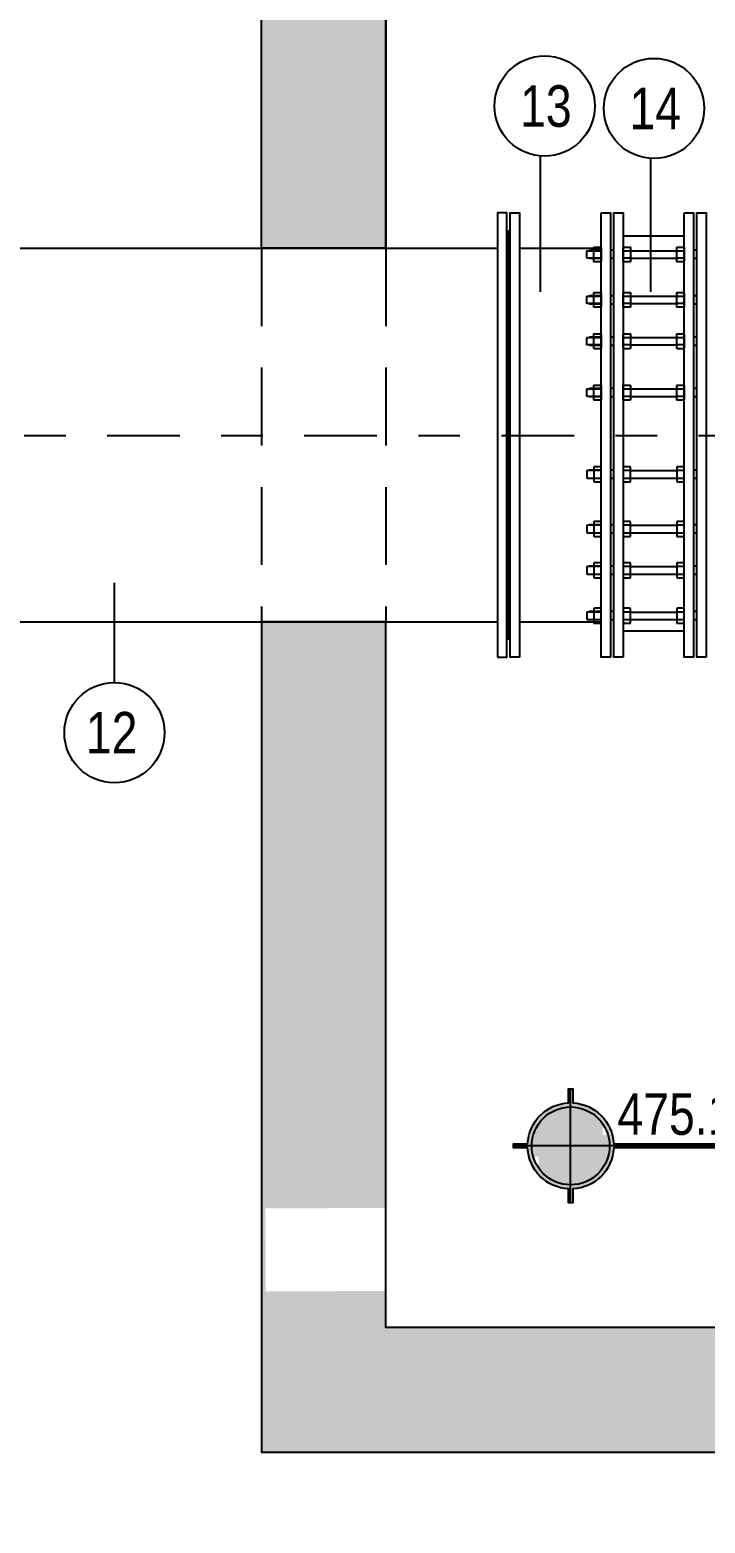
# Model space of a CAD drawing. Header units: feet. Extents: x 0 to 285374, y 0 to 9111566.
# Drawn here: x 285107.81 to 285109.437, y 9111369.358 to 9111372.955 of the extents above; entities that cross this region are included whole.
import ezdxf
from ezdxf import colors
from ezdxf.entities.mleader import LeaderData, LeaderLine
from ezdxf.enums import TextEntityAlignment as Align
from ezdxf.math import Vec2, Vec3

# ---------------------------------------------------------------- set-up
doc = ezdxf.new("R2010")
doc.units = ezdxf.units.FT
doc.header["$MEASUREMENT"] = 0
doc.linetypes.add('DASHDOT', pattern=[1, 0.5, -0.25, 0, -0.25])
doc.linetypes.add('HIDDEN', pattern=[0.375, 0.25, -0.125])
doc.layers.get('0').update_dxf_attribs({"linetype": 'CONTINUOUS'})
for name, color, linetype in [('01PROJ', 1, 'HIDDEN'), ('A-NIVEIS', 1, 'CONTINUOUS'), ('A-TEXTO', 2, 'CONTINUOUS'), ('EIXO', 1, 'DASHDOT'), ('H-SA-CONTORNO', 2, 'CONTINUOUS'), ('H-SA-ESTRUTURA (CORTE)', 5, 'CONTINUOUS'), ('H-SA-HTC CONCRETO', 253, 'CONTINUOUS'), ('H-SA-TEXTO', 2, 'CONTINUOUS'), ('INDIC', 2, 'CONTINUOUS'), ('Top View-Ferro Fundido - JGS - K7(Esgoto)', 7, 'CONTINUOUS')]:
    doc.layers.add(name, color=color, linetype=linetype)
doc.styles.add('EGC_Arial_2.0mm', font='arial.ttf', dxfattribs={"width": 0.8, "height": 2})

# ---------------------------------------------------------------- blocks, each defined once
blk = doc.blocks.new('*U1244')
at = {"true_color": 0xffffff}
h = blk.add_hatch(color=7, dxfattribs=at)
h.dxf.hatch_style = 1
edge = h.paths.add_edge_path()
edge.add_arc((0, 0), 2.075, 92.76231, 177.23769, ccw=False)
edge.add_line((-0.1, 2.073), (-0.1, 2.75))
edge.add_line((-0.1, 2.75), (0.1, 2.75))
edge.add_line((0.1, 2.75), (0.1, 2.073))
edge.add_arc((0, 0), 2.075, 2.76231, 87.23769, ccw=False)
edge.add_line((2.073, 0.1), (9.088, 0.1))
edge.add_line((9.088, 0.1), (9.088, -0.1))
edge.add_line((9.088, -0.1), (2.073, -0.1))
edge.add_arc((0, 0), 2.075, 272.76231, 357.23769, ccw=False)
edge.add_line((0.1, -2.073), (0.1, -2.75))
edge.add_line((0.1, -2.75), (-0.1, -2.75))
edge.add_line((-0.1, -2.75), (-0.1, -2.073))
edge.add_arc((0, 0), 2.075, 182.76231, 267.23769, ccw=False)
edge.add_line((-2.073, -0.1), (-2.75, -0.1))
edge.add_line((-2.75, -0.1), (-2.75, 0.1))
edge.add_line((-2.75, 0.1), (-2.073, 0.1))
for p, q in [((0, -2.75), (0, 2.75)), ((9.088, 0), (-2.75, 0))]:
    blk.add_line(p, q)
at = {"color": 7, "true_color": 0xffffff}
blk.add_lwpolyline([(-2.073, 0.1, -0.386246), (-0.1, 2.073), (-0.1, 2.75), (0.1, 2.75), (0.1, 2.073, -0.386246), (2.073, 0.1), (9.088, 0.1), (9.088, -0.1), (2.073, -0.1, -0.386246), (0.1, -2.073), (0.1, -2.75), (-0.1, -2.75), (-0.1, -2.073, -0.386246), (-2.073, -0.1), (-2.75, -0.1), (-2.75, 0.1)], format="xyb", close=True, dxfattribs=at)
blk.add_circle((0, 0), 1.875)
for points in [[(0, 1.875), (0, 0), (0.583, 1.782), (0.595, 0)], [(0.583, 1.782), (0.595, 0), (1.097, 1.521), (1.096, 0)], [(1.097, 1.521), (1.096, 0), (1.533, 1.079), (1.571, 0)], [(1.533, 1.079), (1.571, 0), (1.786, 0.571), (0, 0)], [(-1.786, -0.571), (0, 0), (-1.796, -0.539), (-1.875, 0)], [(-1.533, -1.079), (-1.571, 0), (-1.786, -0.571), (0, 0)], [(-1.097, -1.521), (-1.096, 0), (-1.533, -1.079), (-1.571, 0)], [(-0.583, -1.782), (-0.595, 0), (-1.097, -1.521), (-1.096, 0)], [(0, -1.875), (0, 0), (-0.583, -1.782), (-0.595, 0)], [(1.786, 0.571), (0, 0), (1.796, 0.539), (1.875, 0)]]:
    blk.add_solid(points)
at = {"layer": 'A-TEXTO', "color": 2, "style": 'EGC_Arial_2.0mm', "width": 0.8}
blk.add_attdef('000.00', text='', height=2, dxfattribs=at).set_placement((9.088, 0.534), align=Align.RIGHT)
blk = doc.blocks.new('_None')

msp = doc.modelspace()

# ---------------------------------------------------------------- hatches: boundary and pattern name
at = {"layer": 'H-SA-HTC CONCRETO'}
h = msp.add_hatch(color=256, dxfattribs=at)
h.dxf.hatch_style = 1
h.paths.add_polyline_path([(285108.6676, 9111373.929), (285108.3676, 9111373.929), (285108.3676, 9111372.4289), (285108.6676, 9111372.4289)])
h.paths.add_polyline_path([(285110.9676, 9111373.929), (285110.6676, 9111373.929), (285110.6676, 9111372.4289), (285110.9676, 9111372.4289)])
h = msp.add_hatch(color=256, dxfattribs=at)
h.dxf.hatch_style = 1
h.paths.add_polyline_path([(285110.9676, 9111371.5289), (285110.6676, 9111371.5289), (285110.6676, 9111369.8294), (285108.6676, 9111369.8294), (285108.6676, 9111371.5289), (285108.3676, 9111371.5289), (285108.3676, 9111369.5294), (285110.9676, 9111369.5294)])

# ---------------------------------------------------------------- linework, layer by layer
at = {"layer": '01PROJ', "color": 1, "ltscale": 25}
for p, q in [((285108.3676, 9111372.4289, 478.1983), (285108.6676, 9111372.4289, 478.1983)), ((285108.3676, 9111371.5289, 478.1983), (285108.6676, 9111371.5289, 478.1983))]:
    msp.add_line(p, q, dxfattribs=at)
at = {"layer": 'EIXO', "ltscale": 0.35}
msp.add_lwpolyline([(285092.3209, 9111371.9781), (285115.3316, 9111371.9781)], dxfattribs=at)
at = {"layer": 'H-SA-CONTORNO', "color": 1, "linetype": 'HIDDEN', "ltscale": 0.75}
for p, q in [((285108.3676, 9111372.4289, 478.1983), (285108.3676, 9111371.5289, 478.1983)), ((285108.6676, 9111372.4289, 478.1983), (285108.6676, 9111371.5289, 478.1983))]:
    msp.add_line(p, q, dxfattribs=at)
at = {"layer": 'H-SA-ESTRUTURA (CORTE)'}
for p, q in [((285108.3676, 9111372.4289, 478.1983), (285108.3676, 9111373.929)), ((285108.6676, 9111372.4289, 478.1983), (285108.6676, 9111373.929))]:
    msp.add_line(p, q, dxfattribs=at)
msp.add_lwpolyline([(285108.3676, 9111373.929), (285108.6676, 9111373.929), (285108.6676, 9111372.4289), (285108.3676, 9111372.4289)], close=True, dxfattribs=at)
at = {"layer": 'INDIC', "color": 1, "linetype": 'Continuous'}
for p, q in [((285109.0395, 9111372.6521, 478.1983), (285109.0392, 9111372.3242, 478.1983)), ((285109.3047, 9111372.6453, 478.1983), (285109.3048, 9111372.3242, 478.1983)), ((285108.0134, 9111371.3828, 478.1983), (285108.0134, 9111371.623, 478.1983))]:
    msp.add_line(p, q, dxfattribs=at)
for centre in [(285109.0499, 9111372.7715, 478.1983), (285109.3134, 9111372.7657, 478.1983), (285108.0134, 9111371.2621, 478.1983)]:
    msp.add_circle(centre, 0.1207, dxfattribs=at)
at = {"layer": 'Top View-Ferro Fundido - JGS - K7(Esgoto)', "color": 1, "linetype": 'ByBlock', "lineweight": -2}
for p, q in [((285109.2391, 9111372.4593, 478.1983), (285109.3861, 9111372.4593, 478.1983)), ((285107.4626, 9111372.4289, 478.1983), (285108.3676, 9111372.4289, 478.1983)), ((285108.6676, 9111372.4289, 478.1983), (285108.9361, 9111372.4289, 478.1983)), ((285108.9891, 9111372.4289, 478.1983), (285109.1861, 9111372.4289, 478.1983)), ((285109.1861, 9111372.424, 478.1983), (285109.1571, 9111372.424, 478.1983)), ((285109.1699, 9111372.423, 478.1983), (285109.1843, 9111372.423, 478.1983)), ((285109.2166, 9111372.424, 478.1983), (285109.2086, 9111372.424, 478.1983)), ((285109.2409, 9111372.423, 478.1983), (285109.2553, 9111372.423, 478.1983)), ((285109.2571, 9111372.423, 478.1983), (285109.3681, 9111372.423, 478.1983)), ((285109.3699, 9111372.423, 478.1983), (285109.3843, 9111372.423, 478.1983)), ((285109.4166, 9111372.424, 478.1983), (285109.4086, 9111372.424, 478.1983)), ((285109.1861, 9111372.404, 478.1983), (285109.1571, 9111372.404, 478.1983)), ((285109.1843, 9111372.405, 478.1983), (285109.1699, 9111372.405, 478.1983)), ((285109.2166, 9111372.404, 478.1983), (285109.2086, 9111372.404, 478.1983)), ((285109.2553, 9111372.405, 478.1983), (285109.2409, 9111372.405, 478.1983)), ((285109.2571, 9111372.405, 478.1983), (285109.3681, 9111372.405, 478.1983)), ((285109.3843, 9111372.405, 478.1983), (285109.3699, 9111372.405, 478.1983)), ((285109.4166, 9111372.404, 478.1983), (285109.4086, 9111372.404, 478.1983)), ((285109.1861, 9111372.3147, 478.1983), (285109.1571, 9111372.3147, 478.1983)), ((285109.1699, 9111372.3137, 478.1983), (285109.1843, 9111372.3137, 478.1983)), ((285109.2166, 9111372.3147, 478.1983), (285109.2086, 9111372.3147, 478.1983)), ((285109.2409, 9111372.3137, 478.1983), (285109.2553, 9111372.3137, 478.1983)), ((285109.2571, 9111372.3137, 478.1983), (285109.3681, 9111372.3137, 478.1983)), ((285109.3699, 9111372.3137, 478.1983), (285109.3843, 9111372.3137, 478.1983)), ((285109.4166, 9111372.3147, 478.1983), (285109.4086, 9111372.3147, 478.1983)), ((285109.1861, 9111372.2947, 478.1983), (285109.1571, 9111372.2947, 478.1983)), ((285109.1843, 9111372.2957, 478.1983), (285109.1699, 9111372.2957, 478.1983)), ((285109.2166, 9111372.2947, 478.1983), (285109.2086, 9111372.2947, 478.1983)), ((285109.2553, 9111372.2957, 478.1983), (285109.2409, 9111372.2957, 478.1983)), ((285109.2571, 9111372.2957, 478.1983), (285109.3681, 9111372.2957, 478.1983)), ((285109.3843, 9111372.2957, 478.1983), (285109.3699, 9111372.2957, 478.1983)), ((285109.4166, 9111372.2947, 478.1983), (285109.4086, 9111372.2947, 478.1983)), ((285109.1861, 9111372.2151, 478.1983), (285109.1571, 9111372.2151, 478.1983)), ((285109.1699, 9111372.2141, 478.1983), (285109.1843, 9111372.2141, 478.1983)), ((285109.2166, 9111372.2151, 478.1983), (285109.2086, 9111372.2151, 478.1983)), ((285109.2409, 9111372.2141, 478.1983), (285109.2553, 9111372.2141, 478.1983)), ((285109.2571, 9111372.2141, 478.1983), (285109.3681, 9111372.2141, 478.1983)), ((285109.3699, 9111372.2141, 478.1983), (285109.3843, 9111372.2141, 478.1983)), ((285109.4166, 9111372.2151, 478.1983), (285109.4086, 9111372.2151, 478.1983)), ((285109.1861, 9111372.1951, 478.1983), (285109.1571, 9111372.1951, 478.1983)), ((285109.1843, 9111372.1961, 478.1983), (285109.1699, 9111372.1961, 478.1983)), ((285109.2166, 9111372.1951, 478.1983), (285109.2086, 9111372.1951, 478.1983)), ((285109.2553, 9111372.1961, 478.1983), (285109.2409, 9111372.1961, 478.1983)), ((285109.2571, 9111372.1961, 478.1983), (285109.3681, 9111372.1961, 478.1983)), ((285109.3843, 9111372.1961, 478.1983), (285109.3699, 9111372.1961, 478.1983)), ((285109.4166, 9111372.1951, 478.1983), (285109.4086, 9111372.1951, 478.1983)), ((285109.1861, 9111372.0913, 478.1983), (285109.1571, 9111372.0913, 478.1983)), ((285109.1861, 9111372.0713, 478.1983), (285109.1571, 9111372.0713, 478.1983)), ((285109.1699, 9111372.0903, 478.1983), (285109.1843, 9111372.0903, 478.1983)), ((285109.1843, 9111372.0723, 478.1983), (285109.1699, 9111372.0723, 478.1983)), ((285109.2166, 9111372.0913, 478.1983), (285109.2086, 9111372.0913, 478.1983)), ((285109.2166, 9111372.0713, 478.1983), (285109.2086, 9111372.0713, 478.1983)), ((285109.2409, 9111372.0903, 478.1983), (285109.2553, 9111372.0903, 478.1983)), ((285109.2553, 9111372.0723, 478.1983), (285109.2409, 9111372.0723, 478.1983)), ((285109.2571, 9111372.0903, 478.1983), (285109.3681, 9111372.0903, 478.1983)), ((285109.2571, 9111372.0723, 478.1983), (285109.3681, 9111372.0723, 478.1983)), ((285109.3699, 9111372.0903, 478.1983), (285109.3843, 9111372.0903, 478.1983)), ((285109.3843, 9111372.0723, 478.1983), (285109.3699, 9111372.0723, 478.1983)), ((285109.4166, 9111372.0913, 478.1983), (285109.4086, 9111372.0913, 478.1983)), ((285109.4166, 9111372.0713, 478.1983), (285109.4086, 9111372.0713, 478.1983)), ((285109.1861, 9111371.8944, 478.1983), (285109.1571, 9111371.8944, 478.1983)), ((285109.1843, 9111371.8934, 478.1983), (285109.1699, 9111371.8934, 478.1983)), ((285109.2166, 9111371.8944, 478.1983), (285109.2086, 9111371.8944, 478.1983)), ((285109.2553, 9111371.8934, 478.1983), (285109.2409, 9111371.8934, 478.1983)), ((285109.2571, 9111371.8934, 478.1983), (285109.3681, 9111371.8934, 478.1983)), ((285109.3843, 9111371.8934, 478.1983), (285109.3699, 9111371.8934, 478.1983)), ((285109.4166, 9111371.8944, 478.1983), (285109.4086, 9111371.8944, 478.1983)), ((285109.1861, 9111371.8744, 478.1983), (285109.1571, 9111371.8744, 478.1983)), ((285109.1699, 9111371.8754, 478.1983), (285109.1843, 9111371.8754, 478.1983)), ((285109.2166, 9111371.8744, 478.1983), (285109.2086, 9111371.8744, 478.1983)), ((285109.2409, 9111371.8754, 478.1983), (285109.2553, 9111371.8754, 478.1983)), ((285109.2571, 9111371.8754, 478.1983), (285109.3681, 9111371.8754, 478.1983)), ((285109.3699, 9111371.8754, 478.1983), (285109.3843, 9111371.8754, 478.1983)), ((285109.4166, 9111371.8744, 478.1983), (285109.4086, 9111371.8744, 478.1983)), ((285109.1861, 9111371.7626, 478.1983), (285109.1571, 9111371.7626, 478.1983)), ((285109.1861, 9111371.7426, 478.1983), (285109.1571, 9111371.7426, 478.1983)), ((285109.1843, 9111371.7616, 478.1983), (285109.1699, 9111371.7616, 478.1983)), ((285109.1699, 9111371.7436, 478.1983), (285109.1843, 9111371.7436, 478.1983)), ((285109.2166, 9111371.7626, 478.1983), (285109.2086, 9111371.7626, 478.1983)), ((285109.2166, 9111371.7426, 478.1983), (285109.2086, 9111371.7426, 478.1983)), ((285109.2553, 9111371.7616, 478.1983), (285109.2409, 9111371.7616, 478.1983)), ((285109.2409, 9111371.7436, 478.1983), (285109.2553, 9111371.7436, 478.1983)), ((285109.2571, 9111371.7616, 478.1983), (285109.3681, 9111371.7616, 478.1983)), ((285109.2571, 9111371.7436, 478.1983), (285109.3681, 9111371.7436, 478.1983)), ((285109.3843, 9111371.7616, 478.1983), (285109.3699, 9111371.7616, 478.1983)), ((285109.3699, 9111371.7436, 478.1983), (285109.3843, 9111371.7436, 478.1983)), ((285109.4166, 9111371.7626, 478.1983), (285109.4086, 9111371.7626, 478.1983)), ((285109.4166, 9111371.7426, 478.1983), (285109.4086, 9111371.7426, 478.1983)), ((285109.1861, 9111371.6631, 478.1983), (285109.1571, 9111371.6631, 478.1983)), ((285109.1861, 9111371.6431, 478.1983), (285109.1571, 9111371.6431, 478.1983)), ((285109.1843, 9111371.6621, 478.1983), (285109.1699, 9111371.6621, 478.1983)), ((285109.1699, 9111371.6441, 478.1983), (285109.1843, 9111371.6441, 478.1983)), ((285109.2166, 9111371.6631, 478.1983), (285109.2086, 9111371.6631, 478.1983)), ((285109.2166, 9111371.6431, 478.1983), (285109.2086, 9111371.6431, 478.1983)), ((285109.2553, 9111371.6621, 478.1983), (285109.2409, 9111371.6621, 478.1983)), ((285109.2409, 9111371.6441, 478.1983), (285109.2553, 9111371.6441, 478.1983)), ((285109.2571, 9111371.6621, 478.1983), (285109.3681, 9111371.6621, 478.1983)), ((285109.2571, 9111371.6441, 478.1983), (285109.3681, 9111371.6441, 478.1983)), ((285109.3843, 9111371.6621, 478.1983), (285109.3699, 9111371.6621, 478.1983)), ((285109.3699, 9111371.6441, 478.1983), (285109.3843, 9111371.6441, 478.1983)), ((285109.4166, 9111371.6631, 478.1983), (285109.4086, 9111371.6631, 478.1983)), ((285109.4166, 9111371.6431, 478.1983), (285109.4086, 9111371.6431, 478.1983)), ((285107.4626, 9111371.5289, 478.1983), (285108.3676, 9111371.5289, 478.1983)), ((285108.6676, 9111371.5289, 478.1983), (285108.9361, 9111371.5289, 478.1983)), ((285108.9891, 9111371.5289, 478.1983), (285109.1861, 9111371.5289, 478.1983)), ((285109.1861, 9111371.5537, 478.1983), (285109.1571, 9111371.5537, 478.1983)), ((285109.1861, 9111371.5337, 478.1983), (285109.1571, 9111371.5337, 478.1983)), ((285109.1843, 9111371.5527, 478.1983), (285109.1699, 9111371.5527, 478.1983)), ((285109.1699, 9111371.5347, 478.1983), (285109.1843, 9111371.5347, 478.1983)), ((285109.2166, 9111371.5537, 478.1983), (285109.2086, 9111371.5537, 478.1983)), ((285109.2166, 9111371.5337, 478.1983), (285109.2086, 9111371.5337, 478.1983)), ((285109.2553, 9111371.5527, 478.1983), (285109.2409, 9111371.5527, 478.1983)), ((285109.2409, 9111371.5347, 478.1983), (285109.2553, 9111371.5347, 478.1983)), ((285109.2571, 9111371.5527, 478.1983), (285109.3681, 9111371.5527, 478.1983)), ((285109.2571, 9111371.5347, 478.1983), (285109.3681, 9111371.5347, 478.1983)), ((285109.3843, 9111371.5527, 478.1983), (285109.3699, 9111371.5527, 478.1983)), ((285109.3699, 9111371.5347, 478.1983), (285109.3843, 9111371.5347, 478.1983)), ((285109.4166, 9111371.5537, 478.1983), (285109.4086, 9111371.5537, 478.1983)), ((285109.4166, 9111371.5337, 478.1983), (285109.4086, 9111371.5337, 478.1983)), ((285109.2391, 9111371.5072, 478.1983), (285109.3861, 9111371.5072, 478.1983))]:
    msp.add_line(p, q, dxfattribs=at)
for points in [[(285108.9361, 9111371.4439), (285108.9586, 9111371.4439), (285108.9586, 9111372.5139), (285108.9361, 9111372.5139)], [(285108.9891, 9111371.4439), (285108.9666, 9111371.4439), (285108.9666, 9111372.5139), (285108.9891, 9111372.5139)], [(285109.1861, 9111372.5139), (285109.2086, 9111372.5139), (285109.2086, 9111371.4439), (285109.1861, 9111371.4439)], [(285109.2391, 9111371.4439), (285109.2166, 9111371.4439), (285109.2166, 9111372.5139), (285109.2391, 9111372.5139)], [(285109.3861, 9111372.5139), (285109.4086, 9111372.5139), (285109.4086, 9111371.4439), (285109.3861, 9111371.4439)], [(285109.4391, 9111371.4439), (285109.4166, 9111371.4439), (285109.4166, 9111372.5139), (285109.4391, 9111372.5139)]]:
    msp.add_lwpolyline(points, close=True, dxfattribs=at)
at = {"layer": 'Top View-Ferro Fundido - JGS - K7(Esgoto)', "color": 1, "linetype": 'ByBlock', "lineweight": -2, "elevation": 478.1983}
for points in [[(285108.9586, 9111371.4879), (285108.9626, 9111371.4879), (285108.9626, 9111372.4699), (285108.9586, 9111372.4699)], [(285108.9666, 9111371.4879), (285108.9626, 9111371.4879), (285108.9626, 9111372.4699), (285108.9666, 9111372.4699)], [(285109.1681, 9111372.4221), (285109.1699, 9111372.423), (285109.1681, 9111372.4239)], [(285109.1861, 9111372.4239), (285109.1843, 9111372.423), (285109.1861, 9111372.4221)], [(285109.2391, 9111372.4221), (285109.2409, 9111372.423), (285109.2391, 9111372.4239)], [(285109.2571, 9111372.4239), (285109.2553, 9111372.423), (285109.2571, 9111372.4221)], [(285109.3681, 9111372.4221), (285109.3699, 9111372.423), (285109.3681, 9111372.4239)], [(285109.3861, 9111372.4239), (285109.3843, 9111372.423), (285109.3861, 9111372.4221)], [(285109.1681, 9111372.4041), (285109.1699, 9111372.405), (285109.1681, 9111372.4059)], [(285109.1861, 9111372.4059), (285109.1843, 9111372.405), (285109.1861, 9111372.4041)], [(285109.2391, 9111372.4041), (285109.2409, 9111372.405), (285109.2391, 9111372.4059)], [(285109.2571, 9111372.4059), (285109.2553, 9111372.405), (285109.2571, 9111372.4041)], [(285109.3681, 9111372.4041), (285109.3699, 9111372.405), (285109.3681, 9111372.4059)], [(285109.3861, 9111372.4059), (285109.3843, 9111372.405), (285109.3861, 9111372.4041)], [(285109.1681, 9111372.3128), (285109.1699, 9111372.3137), (285109.1681, 9111372.3146)], [(285109.1861, 9111372.3146), (285109.1843, 9111372.3137), (285109.1861, 9111372.3128)], [(285109.2391, 9111372.3128), (285109.2409, 9111372.3137), (285109.2391, 9111372.3146)], [(285109.2571, 9111372.3146), (285109.2553, 9111372.3137), (285109.2571, 9111372.3128)], [(285109.3681, 9111372.3128), (285109.3699, 9111372.3137), (285109.3681, 9111372.3146)], [(285109.3861, 9111372.3146), (285109.3843, 9111372.3137), (285109.3861, 9111372.3128)], [(285109.1681, 9111372.2948), (285109.1699, 9111372.2957), (285109.1681, 9111372.2966)], [(285109.1861, 9111372.2966), (285109.1843, 9111372.2957), (285109.1861, 9111372.2948)], [(285109.2391, 9111372.2948), (285109.2409, 9111372.2957), (285109.2391, 9111372.2966)], [(285109.2571, 9111372.2966), (285109.2553, 9111372.2957), (285109.2571, 9111372.2948)], [(285109.3681, 9111372.2948), (285109.3699, 9111372.2957), (285109.3681, 9111372.2966)], [(285109.3861, 9111372.2966), (285109.3843, 9111372.2957), (285109.3861, 9111372.2948)], [(285109.1681, 9111372.2132), (285109.1699, 9111372.2141), (285109.1681, 9111372.215)], [(285109.1861, 9111372.215), (285109.1843, 9111372.2141), (285109.1861, 9111372.2132)], [(285109.2391, 9111372.2132), (285109.2409, 9111372.2141), (285109.2391, 9111372.215)], [(285109.2571, 9111372.215), (285109.2553, 9111372.2141), (285109.2571, 9111372.2132)], [(285109.3681, 9111372.2132), (285109.3699, 9111372.2141), (285109.3681, 9111372.215)], [(285109.3861, 9111372.215), (285109.3843, 9111372.2141), (285109.3861, 9111372.2132)], [(285109.1681, 9111372.1952), (285109.1699, 9111372.1961), (285109.1681, 9111372.197)], [(285109.1861, 9111372.197), (285109.1843, 9111372.1961), (285109.1861, 9111372.1952)], [(285109.2391, 9111372.1952), (285109.2409, 9111372.1961), (285109.2391, 9111372.197)], [(285109.2571, 9111372.197), (285109.2553, 9111372.1961), (285109.2571, 9111372.1952)], [(285109.3681, 9111372.1952), (285109.3699, 9111372.1961), (285109.3681, 9111372.197)], [(285109.3861, 9111372.197), (285109.3843, 9111372.1961), (285109.3861, 9111372.1952)], [(285109.1681, 9111372.0894), (285109.1699, 9111372.0903), (285109.1681, 9111372.0912)], [(285109.1681, 9111372.0714), (285109.1699, 9111372.0723), (285109.1681, 9111372.0732)], [(285109.1861, 9111372.0912), (285109.1843, 9111372.0903), (285109.1861, 9111372.0894)], [(285109.1861, 9111372.0732), (285109.1843, 9111372.0723), (285109.1861, 9111372.0714)], [(285109.2391, 9111372.0894), (285109.2409, 9111372.0903), (285109.2391, 9111372.0912)], [(285109.2391, 9111372.0714), (285109.2409, 9111372.0723), (285109.2391, 9111372.0732)], [(285109.2571, 9111372.0912), (285109.2553, 9111372.0903), (285109.2571, 9111372.0894)], [(285109.2571, 9111372.0732), (285109.2553, 9111372.0723), (285109.2571, 9111372.0714)], [(285109.3681, 9111372.0894), (285109.3699, 9111372.0903), (285109.3681, 9111372.0912)], [(285109.3681, 9111372.0714), (285109.3699, 9111372.0723), (285109.3681, 9111372.0732)], [(285109.3861, 9111372.0912), (285109.3843, 9111372.0903), (285109.3861, 9111372.0894)], [(285109.3861, 9111372.0732), (285109.3843, 9111372.0723), (285109.3861, 9111372.0714)], [(285109.1681, 9111371.8943), (285109.1699, 9111371.8934), (285109.1681, 9111371.8925)], [(285109.1861, 9111371.8925), (285109.1843, 9111371.8934), (285109.1861, 9111371.8943)], [(285109.2391, 9111371.8943), (285109.2409, 9111371.8934), (285109.2391, 9111371.8925)], [(285109.2571, 9111371.8925), (285109.2553, 9111371.8934), (285109.2571, 9111371.8943)], [(285109.3681, 9111371.8943), (285109.3699, 9111371.8934), (285109.3681, 9111371.8925)], [(285109.3861, 9111371.8925), (285109.3843, 9111371.8934), (285109.3861, 9111371.8943)], [(285109.1681, 9111371.8763), (285109.1699, 9111371.8754), (285109.1681, 9111371.8745)], [(285109.1861, 9111371.8745), (285109.1843, 9111371.8754), (285109.1861, 9111371.8763)], [(285109.2391, 9111371.8763), (285109.2409, 9111371.8754), (285109.2391, 9111371.8745)], [(285109.2571, 9111371.8745), (285109.2553, 9111371.8754), (285109.2571, 9111371.8763)], [(285109.3681, 9111371.8763), (285109.3699, 9111371.8754), (285109.3681, 9111371.8745)], [(285109.3861, 9111371.8745), (285109.3843, 9111371.8754), (285109.3861, 9111371.8763)], [(285109.1681, 9111371.7625), (285109.1699, 9111371.7616), (285109.1681, 9111371.7607)], [(285109.1681, 9111371.7445), (285109.1699, 9111371.7436), (285109.1681, 9111371.7427)], [(285109.1861, 9111371.7607), (285109.1843, 9111371.7616), (285109.1861, 9111371.7625)], [(285109.1861, 9111371.7427), (285109.1843, 9111371.7436), (285109.1861, 9111371.7445)], [(285109.2391, 9111371.7625), (285109.2409, 9111371.7616), (285109.2391, 9111371.7607)], [(285109.2391, 9111371.7445), (285109.2409, 9111371.7436), (285109.2391, 9111371.7427)], [(285109.2571, 9111371.7607), (285109.2553, 9111371.7616), (285109.2571, 9111371.7625)], [(285109.2571, 9111371.7427), (285109.2553, 9111371.7436), (285109.2571, 9111371.7445)], [(285109.3681, 9111371.7625), (285109.3699, 9111371.7616), (285109.3681, 9111371.7607)], [(285109.3681, 9111371.7445), (285109.3699, 9111371.7436), (285109.3681, 9111371.7427)], [(285109.3861, 9111371.7607), (285109.3843, 9111371.7616), (285109.3861, 9111371.7625)], [(285109.3861, 9111371.7427), (285109.3843, 9111371.7436), (285109.3861, 9111371.7445)], [(285109.1681, 9111371.663), (285109.1699, 9111371.6621), (285109.1681, 9111371.6612)], [(285109.1681, 9111371.645), (285109.1699, 9111371.6441), (285109.1681, 9111371.6432)], [(285109.1861, 9111371.6612), (285109.1843, 9111371.6621), (285109.1861, 9111371.663)], [(285109.1861, 9111371.6432), (285109.1843, 9111371.6441), (285109.1861, 9111371.645)], [(285109.2391, 9111371.663), (285109.2409, 9111371.6621), (285109.2391, 9111371.6612)], [(285109.2391, 9111371.645), (285109.2409, 9111371.6441), (285109.2391, 9111371.6432)], [(285109.2571, 9111371.6612), (285109.2553, 9111371.6621), (285109.2571, 9111371.663)], [(285109.2571, 9111371.6432), (285109.2553, 9111371.6441), (285109.2571, 9111371.645)], [(285109.3681, 9111371.663), (285109.3699, 9111371.6621), (285109.3681, 9111371.6612)], [(285109.3681, 9111371.645), (285109.3699, 9111371.6441), (285109.3681, 9111371.6432)], [(285109.3861, 9111371.6612), (285109.3843, 9111371.6621), (285109.3861, 9111371.663)], [(285109.3861, 9111371.6432), (285109.3843, 9111371.6441), (285109.3861, 9111371.645)], [(285109.1681, 9111371.5536), (285109.1699, 9111371.5527), (285109.1681, 9111371.5518)], [(285109.1681, 9111371.5356), (285109.1699, 9111371.5347), (285109.1681, 9111371.5338)], [(285109.1861, 9111371.5518), (285109.1843, 9111371.5527), (285109.1861, 9111371.5536)], [(285109.1861, 9111371.5338), (285109.1843, 9111371.5347), (285109.1861, 9111371.5356)], [(285109.2391, 9111371.5536), (285109.2409, 9111371.5527), (285109.2391, 9111371.5518)], [(285109.2391, 9111371.5356), (285109.2409, 9111371.5347), (285109.2391, 9111371.5338)], [(285109.2571, 9111371.5518), (285109.2553, 9111371.5527), (285109.2571, 9111371.5536)], [(285109.2571, 9111371.5338), (285109.2553, 9111371.5347), (285109.2571, 9111371.5356)], [(285109.3681, 9111371.5536), (285109.3699, 9111371.5527), (285109.3681, 9111371.5518)], [(285109.3681, 9111371.5356), (285109.3699, 9111371.5347), (285109.3681, 9111371.5338)], [(285109.3861, 9111371.5518), (285109.3843, 9111371.5527), (285109.3861, 9111371.5536)], [(285109.3861, 9111371.5338), (285109.3843, 9111371.5347), (285109.3861, 9111371.5356)]]:
    msp.add_lwpolyline(points, dxfattribs=at)
for points in [[(285109.1681, 9111372.405), (285109.1532, 9111372.405, -0.414214), (285109.1514, 9111372.4068), (285109.1514, 9111372.4212, -0.414214), (285109.1532, 9111372.423), (285109.1681, 9111372.423)], [(285109.1681, 9111372.2957), (285109.1532, 9111372.2957, -0.414214), (285109.1514, 9111372.2975), (285109.1514, 9111372.3119, -0.414214), (285109.1532, 9111372.3137), (285109.1681, 9111372.3137)], [(285109.1681, 9111372.1961), (285109.1532, 9111372.1961, -0.414214), (285109.1514, 9111372.1979), (285109.1514, 9111372.2123, -0.414214), (285109.1532, 9111372.2141), (285109.1681, 9111372.2141)], [(285109.1681, 9111372.0723), (285109.1532, 9111372.0723, -0.414214), (285109.1514, 9111372.0741), (285109.1514, 9111372.0885, -0.414214), (285109.1532, 9111372.0903), (285109.1681, 9111372.0903)], [(285109.1681, 9111371.8934), (285109.1532, 9111371.8934, 0.414214), (285109.1514, 9111371.8916), (285109.1514, 9111371.8772, 0.414214), (285109.1532, 9111371.8754), (285109.1681, 9111371.8754)], [(285109.1681, 9111371.7616), (285109.1532, 9111371.7616, 0.414214), (285109.1514, 9111371.7598), (285109.1514, 9111371.7454, 0.414214), (285109.1532, 9111371.7436), (285109.1681, 9111371.7436)], [(285109.1681, 9111371.6621), (285109.1532, 9111371.6621, 0.414214), (285109.1514, 9111371.6603), (285109.1514, 9111371.6459, 0.414214), (285109.1532, 9111371.6441), (285109.1681, 9111371.6441)], [(285109.1681, 9111371.5527), (285109.1532, 9111371.5527, 0.414214), (285109.1514, 9111371.5509), (285109.1514, 9111371.5365, 0.414214), (285109.1532, 9111371.5347), (285109.1681, 9111371.5347)]]:
    msp.add_lwpolyline(points, format="xyb", dxfattribs=at)
at = {"layer": 'Top View-Ferro Fundido - JGS - K7(Esgoto)', "color": 1, "linetype": 'ByBlock', "lineweight": -2}
for points in [[(285109.1861, 9111372.3978, -0.414214), (285109.1843, 9111372.396), (285109.1699, 9111372.396, -0.414214), (285109.1681, 9111372.3978), (285109.1681, 9111372.4302, -0.414214), (285109.1699, 9111372.432), (285109.1843, 9111372.432, -0.414214), (285109.1861, 9111372.4302)], [(285109.2571, 9111372.3978, -0.414214), (285109.2553, 9111372.396), (285109.2409, 9111372.396, -0.414214), (285109.2391, 9111372.3978), (285109.2391, 9111372.4302, -0.414214), (285109.2409, 9111372.432), (285109.2553, 9111372.432, -0.414214), (285109.2571, 9111372.4302)], [(285109.3861, 9111372.3978, -0.414214), (285109.3843, 9111372.396), (285109.3699, 9111372.396, -0.414214), (285109.3681, 9111372.3978), (285109.3681, 9111372.4302, -0.414214), (285109.3699, 9111372.432), (285109.3843, 9111372.432, -0.414214), (285109.3861, 9111372.4302)], [(285109.1861, 9111372.2885, -0.414214), (285109.1843, 9111372.2867), (285109.1699, 9111372.2867, -0.414214), (285109.1681, 9111372.2885), (285109.1681, 9111372.3209, -0.414214), (285109.1699, 9111372.3227), (285109.1843, 9111372.3227, -0.414214), (285109.1861, 9111372.3209)], [(285109.2571, 9111372.2885, -0.414214), (285109.2553, 9111372.2867), (285109.2409, 9111372.2867, -0.414214), (285109.2391, 9111372.2885), (285109.2391, 9111372.3209, -0.414214), (285109.2409, 9111372.3227), (285109.2553, 9111372.3227, -0.414214), (285109.2571, 9111372.3209)], [(285109.3861, 9111372.2885, -0.414214), (285109.3843, 9111372.2867), (285109.3699, 9111372.2867, -0.414214), (285109.3681, 9111372.2885), (285109.3681, 9111372.3209, -0.414214), (285109.3699, 9111372.3227), (285109.3843, 9111372.3227, -0.414214), (285109.3861, 9111372.3209)], [(285109.1861, 9111372.1889, -0.414214), (285109.1843, 9111372.1871), (285109.1699, 9111372.1871, -0.414214), (285109.1681, 9111372.1889), (285109.1681, 9111372.2213, -0.414214), (285109.1699, 9111372.2231), (285109.1843, 9111372.2231, -0.414214), (285109.1861, 9111372.2213)], [(285109.2571, 9111372.1889, -0.414214), (285109.2553, 9111372.1871), (285109.2409, 9111372.1871, -0.414214), (285109.2391, 9111372.1889), (285109.2391, 9111372.2213, -0.414214), (285109.2409, 9111372.2231), (285109.2553, 9111372.2231, -0.414214), (285109.2571, 9111372.2213)], [(285109.3861, 9111372.1889, -0.414214), (285109.3843, 9111372.1871), (285109.3699, 9111372.1871, -0.414214), (285109.3681, 9111372.1889), (285109.3681, 9111372.2213, -0.414214), (285109.3699, 9111372.2231), (285109.3843, 9111372.2231, -0.414214), (285109.3861, 9111372.2213)], [(285109.1861, 9111372.0651, -0.414214), (285109.1843, 9111372.0633), (285109.1699, 9111372.0633, -0.414214), (285109.1681, 9111372.0651), (285109.1681, 9111372.0975, -0.414214), (285109.1699, 9111372.0993), (285109.1843, 9111372.0993, -0.414214), (285109.1861, 9111372.0975)], [(285109.2571, 9111372.0651, -0.414214), (285109.2553, 9111372.0633), (285109.2409, 9111372.0633, -0.414214), (285109.2391, 9111372.0651), (285109.2391, 9111372.0975, -0.414214), (285109.2409, 9111372.0993), (285109.2553, 9111372.0993, -0.414214), (285109.2571, 9111372.0975)], [(285109.3861, 9111372.0651, -0.414214), (285109.3843, 9111372.0633), (285109.3699, 9111372.0633, -0.414214), (285109.3681, 9111372.0651), (285109.3681, 9111372.0975, -0.414214), (285109.3699, 9111372.0993), (285109.3843, 9111372.0993, -0.414214), (285109.3861, 9111372.0975)], [(285109.1861, 9111371.9006, 0.414214), (285109.1843, 9111371.9024), (285109.1699, 9111371.9024, 0.414214), (285109.1681, 9111371.9006), (285109.1681, 9111371.8682, 0.414214), (285109.1699, 9111371.8664), (285109.1843, 9111371.8664, 0.414214), (285109.1861, 9111371.8682)], [(285109.2571, 9111371.9006, 0.414214), (285109.2553, 9111371.9024), (285109.2409, 9111371.9024, 0.414214), (285109.2391, 9111371.9006), (285109.2391, 9111371.8682, 0.414214), (285109.2409, 9111371.8664), (285109.2553, 9111371.8664, 0.414214), (285109.2571, 9111371.8682)], [(285109.3861, 9111371.9006, 0.414214), (285109.3843, 9111371.9024), (285109.3699, 9111371.9024, 0.414214), (285109.3681, 9111371.9006), (285109.3681, 9111371.8682, 0.414214), (285109.3699, 9111371.8664), (285109.3843, 9111371.8664, 0.414214), (285109.3861, 9111371.8682)], [(285109.1861, 9111371.7688, 0.414214), (285109.1843, 9111371.7706), (285109.1699, 9111371.7706, 0.414214), (285109.1681, 9111371.7688), (285109.1681, 9111371.7364, 0.414214), (285109.1699, 9111371.7346), (285109.1843, 9111371.7346, 0.414214), (285109.1861, 9111371.7364)], [(285109.2571, 9111371.7688, 0.414214), (285109.2553, 9111371.7706), (285109.2409, 9111371.7706, 0.414214), (285109.2391, 9111371.7688), (285109.2391, 9111371.7364, 0.414214), (285109.2409, 9111371.7346), (285109.2553, 9111371.7346, 0.414214), (285109.2571, 9111371.7364)], [(285109.3861, 9111371.7688, 0.414214), (285109.3843, 9111371.7706), (285109.3699, 9111371.7706, 0.414214), (285109.3681, 9111371.7688), (285109.3681, 9111371.7364, 0.414214), (285109.3699, 9111371.7346), (285109.3843, 9111371.7346, 0.414214), (285109.3861, 9111371.7364)], [(285109.1861, 9111371.6693, 0.414214), (285109.1843, 9111371.6711), (285109.1699, 9111371.6711, 0.414214), (285109.1681, 9111371.6693), (285109.1681, 9111371.6369, 0.414214), (285109.1699, 9111371.6351), (285109.1843, 9111371.6351, 0.414214), (285109.1861, 9111371.6369)], [(285109.2571, 9111371.6693, 0.414214), (285109.2553, 9111371.6711), (285109.2409, 9111371.6711, 0.414214), (285109.2391, 9111371.6693), (285109.2391, 9111371.6369, 0.414214), (285109.2409, 9111371.6351), (285109.2553, 9111371.6351, 0.414214), (285109.2571, 9111371.6369)], [(285109.3861, 9111371.6693, 0.414214), (285109.3843, 9111371.6711), (285109.3699, 9111371.6711, 0.414214), (285109.3681, 9111371.6693), (285109.3681, 9111371.6369, 0.414214), (285109.3699, 9111371.6351), (285109.3843, 9111371.6351, 0.414214), (285109.3861, 9111371.6369)], [(285109.1861, 9111371.5599, 0.414214), (285109.1843, 9111371.5617), (285109.1699, 9111371.5617, 0.414214), (285109.1681, 9111371.5599), (285109.1681, 9111371.5275, 0.414214), (285109.1699, 9111371.5257), (285109.1843, 9111371.5257, 0.414214), (285109.1861, 9111371.5275)], [(285109.2571, 9111371.5599, 0.414214), (285109.2553, 9111371.5617), (285109.2409, 9111371.5617, 0.414214), (285109.2391, 9111371.5599), (285109.2391, 9111371.5275, 0.414214), (285109.2409, 9111371.5257), (285109.2553, 9111371.5257, 0.414214), (285109.2571, 9111371.5275)], [(285109.3861, 9111371.5599, 0.414214), (285109.3843, 9111371.5617), (285109.3699, 9111371.5617, 0.414214), (285109.3681, 9111371.5599), (285109.3681, 9111371.5275, 0.414214), (285109.3699, 9111371.5257), (285109.3843, 9111371.5257, 0.414214), (285109.3861, 9111371.5275)]]:
    msp.add_lwpolyline(points, format="xyb", close=True, dxfattribs=at)

# ---------------------------------------------------------------- block references
at = {"layer": 'A-NIVEIS', "xscale": 0.05, "yscale": 0.05, "zscale": 0.05}
msp.add_blockref('*U1244', (285109.1126, 9111370.2669), dxfattribs=at).add_auto_attribs({'000.00': '475.13'})

# ---------------------------------------------------------------- texts
at = {"layer": 'INDIC', "color": 2, "style": 'EGC_Arial_2.0mm', "width": 0.8}
for s, p in [('13', (285109.0528, 9111372.7715, 478.1983)), ('14', (285109.3163, 9111372.7657, 478.1983)), ('12', (285108.0067, 9111371.2621, 478.1983))]:
    msp.add_text(s, height=0.1, dxfattribs=at).set_placement(p, align=Align.MIDDLE_CENTER)

# ---------------------------------------------------------------- next in the draw order: texts
at = {"layer": 'H-SA-TEXTO', "color": 2, "insert": (285110.1051, 9111370.0748), "char_height": 0.1, "width": 3.355817, "attachment_point": 2, "rotation": 0.2869, "style": 'EGC_Arial_2.0mm', "bg_fill": 2}
msp.add_mtext('ESCADA', dxfattribs=at)

# ---------------------------------------------------------------- next in the draw order: linework, layer by layer
at = {"layer": 'H-SA-ESTRUTURA (CORTE)', "elevation": 478.1983}
msp.add_lwpolyline([(285108.3676, 9111371.5289), (285108.3676, 9111369.5294), (285110.9676, 9111369.5294), (285110.9676, 9111371.5289), (285110.6676, 9111371.5289), (285110.6676, 9111369.8294), (285108.6676, 9111369.8294), (285108.6676, 9111371.5289)], close=True, dxfattribs=at)

# ---------------------------------------------------------------- next in the draw order: leaders
at = {"layer": 'H-SA-TEXTO'}
ml = msp.add_multileader_mtext('Standard', dxfattribs=at)
ml.set_content('CS-25 - TRECHO 1', color=2, style='EGC_Arial_2.0mm')
ml.set_leader_properties(color=1, linetype='ByLayer', lineweight=-1)
ml.set_arrow_properties(name='NONE')
ml.build(insert=Vec2(0, 0))
ml.multileader.update_dxf_attribs({"text_left_attachment_type": 2, "text_right_attachment_type": 2, "dogleg_length": 1.9819, "arrow_head_size": 0.075, "scale": 0.05})
ctx = ml.context
ctx.base_point, ctx.scale, ctx.char_height, ctx.arrow_head_size, ctx.landing_gap_size, ctx.plane_origin, ctx.plane_x_axis, ctx.plane_y_axis = Vec3(285124.8159, 9111388.0137), 0.05, 0.1, 0.075, 0.05, Vec3(284750.549, 9111449.7625), Vec3(0.999987, -0.005007), Vec3(0.005007, 0.999987)
ctx.left_attachment, ctx.right_attachment, ctx.text_align_type = 2, 2, 1
notes = []
notes.append((ctx, [(0, (0, 0, 0), (0, 0), (1, 0), 1, [])]))
ctx.mtext.insert, ctx.mtext.text_direction, ctx.mtext.rotation, ctx.mtext.width, ctx.mtext.defined_height, ctx.mtext.alignment, ctx.mtext.flow_direction = Vec3(285125.3437, 9111388.0628), Vec3(0.999987, -0.005007), 6.278178, 1.457911, 1.047, 2, 5
ctx.mtext.has_bg_fill, ctx.mtext.bg_color, ctx.mtext.bg_scale_factor, ctx.mtext.bg_transparency, ctx.mtext.use_window_bg_color = 1, -1073741824, 1, 0, 1
for ctx, leaders in notes:
    for number, flags, end, landing, length, lines in leaders:
        leader = LeaderData()
        leader.index, (leader.has_last_leader_line, leader.has_dogleg_vector, leader.attachment_direction) = number, flags
        leader.last_leader_point, leader.dogleg_vector, leader.dogleg_length = Vec3(end), Vec3(landing), length
        for number, points, colour, breaks in lines:
            line = LeaderLine()
            line.index, line.vertices, line.color, line.breaks = number, Vec3.list(points), colors.encode_raw_color(colour), breaks
            leader.lines.append(line)
        ctx.leaders.append(leader)

# ---------------------------------------------------------------- next in the draw order: leaders
ml = msp.add_multileader_mtext('Standard', dxfattribs=at)
ml.set_content('CÂMARA DE DESCARGA', color=2, style='EGC_Arial_2.0mm')
ml.set_leader_properties(color=1, linetype='ByLayer', lineweight=-1)
ml.set_arrow_properties(name='NONE')
ml.build(insert=Vec2(0, 0))
ml.multileader.update_dxf_attribs({"text_left_attachment_type": 2, "text_right_attachment_type": 2, "dogleg_length": 1.9819, "arrow_head_size": 0.075, "scale": 0.05})
ctx = ml.context
ctx.base_point, ctx.scale, ctx.char_height, ctx.arrow_head_size, ctx.landing_gap_size, ctx.plane_origin, ctx.plane_x_axis, ctx.plane_y_axis = Vec3(285120.5339, 9111388.137, 239.0991), 0.05, 0.1, 0.075, 0.05, Vec3(285499.7132, 9111458.0747, 239.0991), Vec3(0.999987, 0.005007), Vec3(-0.005007, 0.999987)
ctx.left_attachment, ctx.right_attachment, ctx.text_align_type = 2, 2, 1
notes = []
notes.append((ctx, [(0, (0, 0, 0), (0, 0), (1, 0), 1, [])]))
ctx.mtext.insert, ctx.mtext.text_direction, ctx.mtext.rotation, ctx.mtext.width, ctx.mtext.defined_height, ctx.mtext.alignment, ctx.mtext.flow_direction = Vec3(285121.2422, 9111388.204, 239.0991), Vec3(0.999987, 0.005007), 0.005007, 1.322834, 0.2562, 2, 5
ctx.mtext.has_bg_fill, ctx.mtext.bg_color, ctx.mtext.bg_scale_factor, ctx.mtext.bg_transparency, ctx.mtext.use_window_bg_color = 1, -1073741824, 1, 0, 1
for ctx, leaders in notes:
    for number, flags, end, landing, length, lines in leaders:
        leader = LeaderData()
        leader.index, (leader.has_last_leader_line, leader.has_dogleg_vector, leader.attachment_direction) = number, flags
        leader.last_leader_point, leader.dogleg_vector, leader.dogleg_length = Vec3(end), Vec3(landing), length
        for number, points, colour, breaks in lines:
            line = LeaderLine()
            line.index, line.vertices, line.color, line.breaks = number, Vec3.list(points), colors.encode_raw_color(colour), breaks
            leader.lines.append(line)
        ctx.leaders.append(leader)

doc.saveas('drawing.dxf')
